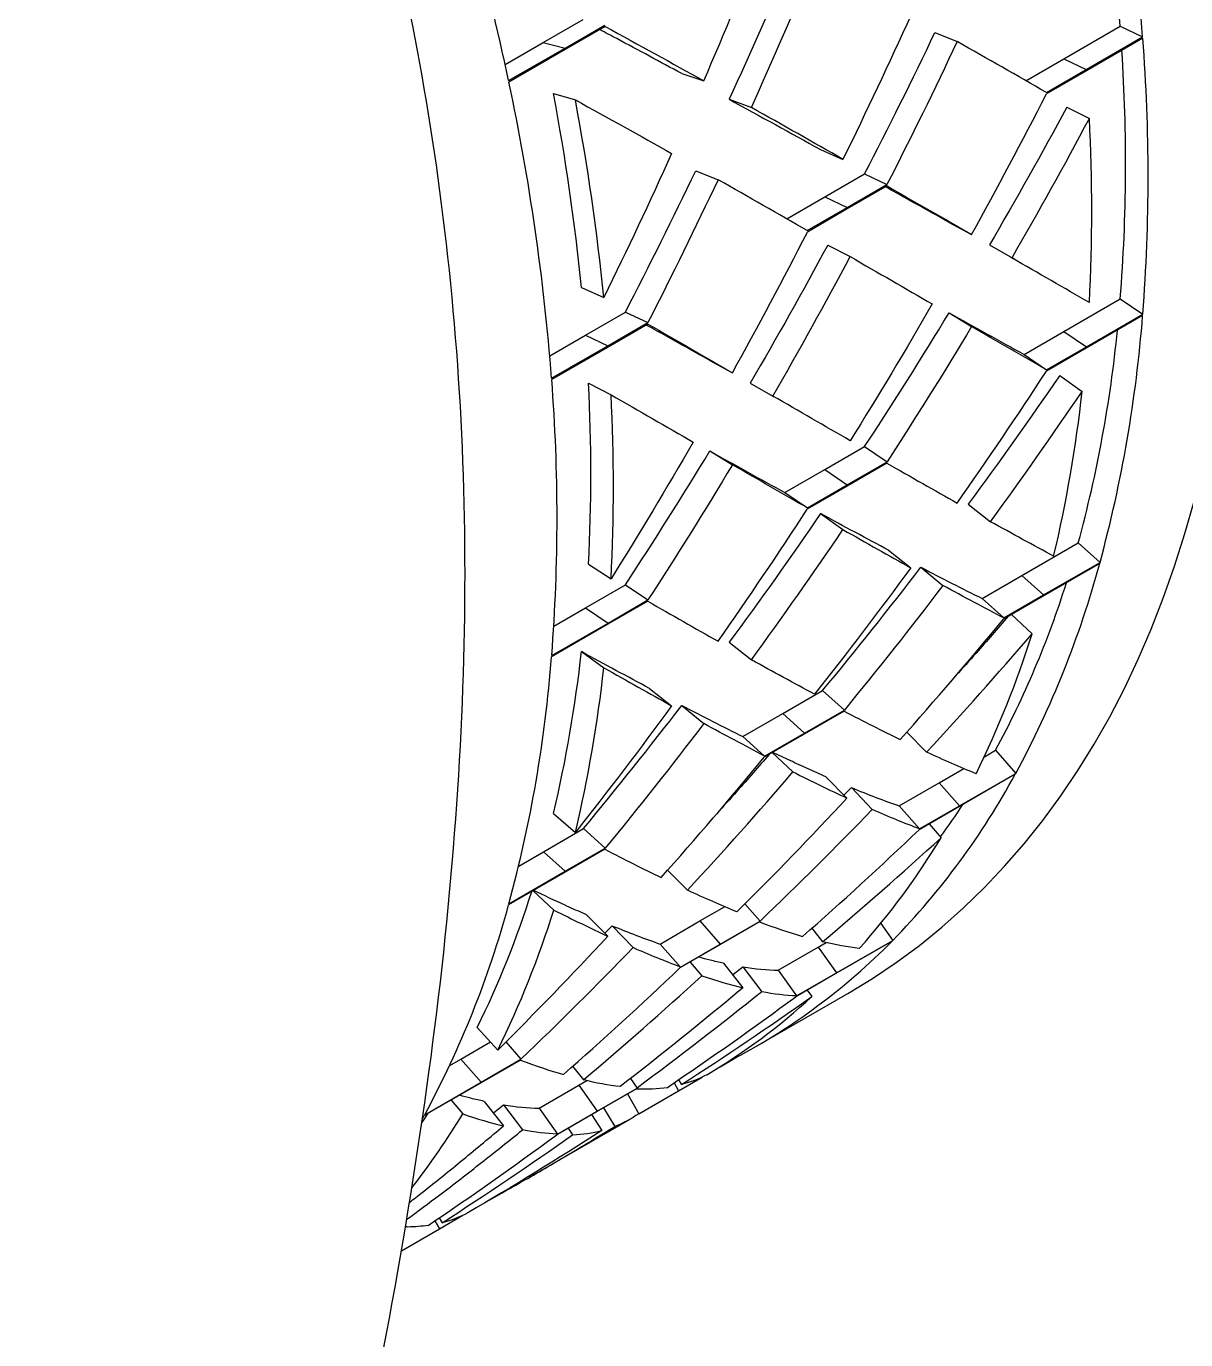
# Model space of a CAD drawing. Header units: inches. Extents: x 0.13 to 5.42, y 0.13 to 4.16.
# Drawn here: x 4.8189 to 5.0008, y 3.2078 to 3.4137 of the extents above; entities that cross this region are included whole.
import ezdxf

# ---------------------------------------------------------------- set-up
doc = ezdxf.new("R2010")
doc.units = ezdxf.units.IN
doc.header["$LTSCALE"] = 0.50402
doc.header["$MEASUREMENT"] = 0
doc.linetypes.add('SLD-Solid', pattern=[0])

msp = doc.modelspace()

# ---------------------------------------------------------------- linework, layer by layer
at = {"color": 7, "linetype": 'SLD-Solid', "lineweight": 25}
for p, q in [((4.900013364406066, 3.411182644647036), (4.906263426408189, 3.414790728640634)), ((4.903421106425008, 3.410303293190688), (4.90967116842713, 3.413911377184286)), ((4.909720430366056, 3.413676817555746), (4.903470368363932, 3.410068733562148)), ((4.981636967019105, 3.408618863970949), (4.990475889468179, 3.413721465288877)), ((4.990475889468179, 3.413721465288877), (4.993997085167423, 3.41205649004496)), ((4.961416104025028, 3.412731093511114), (4.964912106114204, 3.411321989470983)), ((4.985158162718347, 3.406953888727033), (4.993997085167423, 3.41205649004496)), ((4.994013683643288, 3.411833941722537), (4.985174761194212, 3.406731340404609)), ((4.894040540003847, 3.407734606513191), (4.900013364406066, 3.411182644647036)), ((4.894582183975933, 3.40520069187276), (4.903421106425008, 3.410303293190688)), ((4.903470368363932, 3.410068733562148), (4.894631445914857, 3.40496613224422)), ((4.900013364406066, 3.411182644647036), (4.903421106425008, 3.410303293190688)), ((4.975691213793045, 3.405186453694451), (4.981636967019105, 3.408618863970949)), ((4.981636967019105, 3.408618863970949), (4.985158162718347, 3.406953888727033)), ((4.921721664163837, 3.40631064211606), (4.925180080508285, 3.405162404072787)), ((4.978908100716224, 3.403345804733434), (4.985158162718347, 3.406953888727032)), ((4.985174761194212, 3.406731340404609), (4.97892469919209, 3.403123256411011)), ((4.901605503571339, 3.403192922519357), (4.905040519922877, 3.402176702161463)), ((4.92915875769035, 3.402271605089211), (4.932637508621939, 3.400992367114109)), ((4.982110218251546, 3.401060404918995), (4.985639521038282, 3.399265948577829)), ((4.94349206654456, 3.394398818901533), (4.94700222107101, 3.392861097771401)), ((4.923915732012292, 3.391082589549525), (4.927411734101466, 3.389673485509393)), ((4.944136595006366, 3.386970360009359), (4.950386657008489, 3.390578444002957)), ((4.94765779070561, 3.385305384765442), (4.953907852707733, 3.388913468759041)), ((4.953924451183598, 3.388690920436618), (4.947674389181475, 3.385082836443019)), ((4.950386657008489, 3.390578444002957), (4.953907852707733, 3.388913468759041)), ((4.938190841780306, 3.383537949732861), (4.944136595006366, 3.386970360009359)), ((4.944136595006366, 3.386970360009359), (4.94765779070561, 3.385305384765442)), ((4.941407728703487, 3.381697300771844), (4.94765779070561, 3.385305384765442)), ((4.947674389181475, 3.385082836443019), (4.941424327179352, 3.381474752449421)), ((4.963634353734481, 3.382989341584317), (4.967168355818678, 3.381070742864497)), ((4.944609846238808, 3.379411900957405), (4.948139149025545, 3.377617444616239)), ((4.969975883257455, 3.379449885073743), (4.973511452237085, 3.377408844546572)), ((4.973276667986013, 3.377544382609707), (4.973720513084283, 3.377288117075974)), ((4.905991694531822, 3.372750314939942), (4.909501849058272, 3.371212593809811)), ((4.981653285941693, 3.365881936108106), (4.990492208390767, 3.370984537426034)), ((4.990492208390767, 3.370984537426034), (4.994013683643288, 3.368587452068835)), ((4.906636222993629, 3.365321856047768), (4.912886284995752, 3.368929940041367)), ((4.912886284995752, 3.368929940041367), (4.916407480694994, 3.367264964797451)), ((4.963634353734481, 3.368799866727659), (4.967168355818678, 3.366638193492094)), ((4.993997085167423, 3.368384067938729), (4.985158162718347, 3.363281466620801)), ((4.985174761194212, 3.363484850750908), (4.994013683643288, 3.368587452068835)), ((4.910157418692872, 3.363656880803853), (4.916407480694994, 3.367264964797451)), ((4.91642407917086, 3.367042416475027), (4.910174017168737, 3.363434332481429)), ((4.901034044567519, 3.362087787281465), (4.906636222993629, 3.365321856047768)), ((4.906636222993629, 3.365321856047768), (4.910157418692872, 3.363656880803853)), ((4.975403223939569, 3.362273852114508), (4.981653285941693, 3.365881936108106)), ((4.981653285941693, 3.365881936108106), (4.985174761194212, 3.363484850750908)), ((4.901318496243797, 3.358554279485924), (4.910157418692872, 3.363656880803853)), ((4.910174017168737, 3.363434332481429), (4.901335094719662, 3.358331731163501)), ((4.975403223939569, 3.362273852114508), (4.97892469919209, 3.359876766757309)), ((4.985158162718347, 3.363281466620801), (4.978908100716225, 3.359673382627202)), ((4.97892469919209, 3.359876766757309), (4.985174761194212, 3.363484850750908)), ((4.926133981721742, 3.361340837622726), (4.929667983805941, 3.359422238902907)), ((4.980992438557298, 3.358997675224934), (4.984502593083747, 3.356482658203784)), ((4.90710947422607, 3.357763396995815), (4.910638777012807, 3.355968940654649)), ((4.932475511244718, 3.357801381112153), (4.936011080224349, 3.355760340584982)), ((4.935776295973278, 3.355895878648116), (4.936220141071543, 3.355639613114385)), ((4.944152913928955, 3.344233432146516), (4.950402975931078, 3.347841516140114)), ((4.950402975931078, 3.347841516140114), (4.953924451183599, 3.345444430782916)), ((4.926133981721742, 3.347151362766069), (4.929667983805941, 3.344989689530504)), ((4.937902851926832, 3.340625348152918), (4.944152913928955, 3.344233432146516)), ((4.944152913928955, 3.344233432146516), (4.947674389181475, 3.341836346789318)), ((4.953907852707733, 3.345241046652809), (4.94765779070561, 3.341632962659211)), ((4.947674389181475, 3.341836346789318), (4.953924451183599, 3.345444430782916)), ((4.94765779070561, 3.341632962659211), (4.941407728703487, 3.338024878665612)), ((4.941424327179352, 3.33822826279572), (4.947674389181475, 3.341836346789318)), ((4.937902851926832, 3.340625348152918), (4.941424327179352, 3.33822826279572)), ((4.943492066544561, 3.337349171263344), (4.94700222107101, 3.334834154242194)), ((4.966659129703088, 3.338809103238594), (4.970137880634677, 3.336071860881271)), ((4.954159005698842, 3.331592935251398), (4.957637756630431, 3.328855692894074)), ((4.975062540695706, 3.327642469007265), (4.983901463144782, 3.332745070325194)), ((4.983901463144782, 3.332745070325194), (4.987310034838484, 3.329692919150422)), ((4.90710947422607, 3.329397024281262), (4.910638777012807, 3.327116634360403)), ((4.987260772899559, 3.329515236145911), (4.978421850450484, 3.324412634827983)), ((4.978471112389409, 3.324590317832494), (4.987310034838484, 3.329692919150422)), ((4.959222036176575, 3.328924415650324), (4.962680452521024, 3.326079651175747)), ((4.968812478693583, 3.324034385013667), (4.975062540695706, 3.327642469007265)), ((4.975062540695706, 3.327642469007265), (4.978471112389409, 3.324590317832494)), ((4.906652541916217, 3.322584928184926), (4.912902603918339, 3.326193012178524)), ((4.912902603918339, 3.326193012178524), (4.91642407917086, 3.323795926821326)), ((4.916407480694994, 3.323592542691219), (4.910157418692872, 3.319984458697621)), ((4.910174017168737, 3.320187842827727), (4.91642407917086, 3.323795926821326)), ((4.968812478693583, 3.324034385013667), (4.972221050387286, 3.320982233838895)), ((4.978421850450484, 3.324412634827983), (4.97217178844836, 3.320804550834384)), ((4.972221050387286, 3.320982233838895), (4.978471112389409, 3.324590317832494)), ((4.901666539612931, 3.319706570322809), (4.906652541916217, 3.322584928184926)), ((4.906652541916217, 3.322584928184926), (4.910174017168737, 3.320187842827727)), ((4.97342400665075, 3.321527441015474), (4.976667021884674, 3.31849892911733)), ((4.910157418692872, 3.319984458697621), (4.901318496243797, 3.314881857379693)), ((4.901335094719662, 3.3150852415098), (4.910174017168737, 3.320187842827727)), ((4.92915875769035, 3.317160599277004), (4.93263750862194, 3.314423356919681)), ((4.905991694531822, 3.315700667301754), (4.909501849058272, 3.313185650280604)), ((4.916658633686104, 3.309944431289808), (4.920137384617694, 3.307207188932484)), ((4.937562168682968, 3.305993965045675), (4.943812230685091, 3.309602049039273)), ((4.943812230685091, 3.309602049039273), (4.947220802378794, 3.306549897864502)), ((4.921721664163837, 3.307275911688734), (4.925180080508285, 3.304431147214157)), ((4.947171540439869, 3.306372214859991), (4.940921478437746, 3.302764130866393)), ((4.940970740376671, 3.302941813870904), (4.947220802378794, 3.306549897864502)), ((4.931312106680846, 3.302385881052077), (4.937562168682968, 3.305993965045675)), ((4.937562168682968, 3.305993965045675), (4.940970740376671, 3.302941813870904)), ((4.931312106680846, 3.302385881052077), (4.934720678374548, 3.299333729877306)), ((4.940921478437746, 3.302764130866393), (4.934671416435624, 3.299156046872794)), ((4.934720678374548, 3.299333729877306), (4.940970740376671, 3.302941813870904)), ((4.957017114011786, 3.303100196889353), (4.960125595194535, 3.299958524746975)), ((4.969177793386789, 3.299228963499641), (4.970915485705309, 3.300232111922507)), ((4.970915485705309, 3.300232111922507), (4.974101599541377, 3.296622993580237)), ((4.935923634638012, 3.299878937053883), (4.939166649871938, 3.29685042515574)), ((4.944315348224007, 3.29608782372568), (4.947625471190289, 3.292742356759778)), ((4.962076563256233, 3.295129510604579), (4.965952390874365, 3.297366978262688)), ((4.974021257458642, 3.29647672257929), (4.965182335009567, 3.291374121261362)), ((4.965262677092301, 3.29152039226231), (4.974101599541377, 3.296622993580237)), ((4.947162677052352, 3.293210092404723), (4.94832096686809, 3.29438637008636)), ((4.94832096686809, 3.29438637008636), (4.951592641125884, 3.290949947443663)), ((4.95582650125411, 3.291521426610981), (4.962076563256233, 3.295129510604579)), ((4.962076563256233, 3.295129510604579), (4.965262677092301, 3.29152039226231)), ((4.90160550357134, 3.290322248011035), (4.905040519922878, 3.287372482907817)), ((4.95582650125411, 3.291521426610981), (4.959012615090177, 3.287912308268711)), ((4.965182335009567, 3.291374121261362), (4.958932273007443, 3.287766037267764)), ((4.959012615090177, 3.287912308268711), (4.965262677092301, 3.29152039226231)), ((4.90006179667023, 3.284345461084086), (4.906311858672353, 3.287953545077683)), ((4.906311858672353, 3.287953545077683), (4.909720430366056, 3.284901393902912)), ((4.960547195796521, 3.288698312349865), (4.962384649146532, 3.286535589624426)), ((4.896158832300611, 3.282092327712796), (4.90006179667023, 3.284345461084086)), ((4.90006179667023, 3.284345461084086), (4.903470368363934, 3.281293309909314)), ((4.909671168427131, 3.284723710898401), (4.903421106425008, 3.281115626904803)), ((4.903470368363934, 3.281293309909314), (4.909720430366056, 3.284901393902912)), ((4.903421106425008, 3.281115626904803), (4.894582183975933, 3.276013025586875)), ((4.894631445914858, 3.276190708591386), (4.903470368363934, 3.281293309909314)), ((4.919516741999049, 3.281451692927762), (4.922625223181798, 3.278310020785385)), ((4.898423262625275, 3.278230433092293), (4.901666277859199, 3.275201921194149)), ((4.924576191243496, 3.273481006642989), (4.928452018861628, 3.275718474301098)), ((4.931639775583619, 3.276167560979145), (4.934012367081686, 3.273479972294318)), ((4.90681497621127, 3.27443931976409), (4.910125099177551, 3.271093852798188)), ((4.918326129241373, 3.269872922649391), (4.924576191243496, 3.273481006642989)), ((4.924576191243496, 3.273481006642989), (4.927762305079563, 3.269871888300719)), ((4.927762305079563, 3.269871888300719), (4.934012367081686, 3.273479972294318)), ((4.909662305039615, 3.271561588443133), (4.910820594855353, 3.27273786612477)), ((4.910820594855353, 3.27273786612477), (4.914092269113145, 3.269301443482073)), ((4.933932024998952, 3.27333370129337), (4.927681962996829, 3.269725617299772)), ((4.942119255183139, 3.272354869648836), (4.943796399008842, 3.270229548481198)), ((4.952931347344452, 3.273103908019313), (4.954812907730351, 3.270440569976139)), ((4.918326129241373, 3.269872922649391), (4.92151224307744, 3.266263804307121)), ((4.927681962996829, 3.269725617299772), (4.921431900994706, 3.266117533306174)), ((4.92151224307744, 3.266263804307121), (4.927762305079563, 3.269871888300719)), ((4.936862671620955, 3.265779970141266), (4.943112733623078, 3.269388054134865)), ((4.943112733623078, 3.269388054134865), (4.94435421079116, 3.270104743648834)), ((4.943112733623078, 3.269388054134865), (4.945973985281276, 3.265337968658211)), ((4.954704067764451, 3.270330412249077), (4.945865145315376, 3.265227810931148)), ((4.945973985281276, 3.265337968658211), (4.954812907730351, 3.270440569976139)), ((4.923046823783783, 3.267049808388275), (4.924884277133794, 3.264887085662836)), ((4.928261170079336, 3.266859546007537), (4.931296275004597, 3.263013380494001)), ((4.929696695319686, 3.26504041032386), (4.931281515146031, 3.266295811238194)), ((4.931281515146031, 3.266295811238194), (4.934261293014581, 3.262378179878613)), ((4.936862671620955, 3.265779970141266), (4.939723923279153, 3.261729884664612)), ((4.945865145315376, 3.265227810931148), (4.939615083313253, 3.26161972693755)), ((4.939723923279153, 3.261729884664612), (4.945973985281276, 3.265337968658211)), ((4.93335299983129, 3.25380358853199), (4.947781297206868, 3.262132867313228)), ((4.941410128622289, 3.262655984537093), (4.942114522080697, 3.261619967755898)), ((4.889656684713156, 3.256781881589413), (4.892887010377615, 3.253257549181328)), ((4.887075819230758, 3.251832502681399), (4.891730335866466, 3.254519497940891)), ((4.894139403570882, 3.254519057017555), (4.896511995068948, 3.251831468332728)), ((4.885338126912239, 3.250829354258533), (4.887075819230758, 3.251832502681399)), ((4.887075819230758, 3.251832502681399), (4.890261933066825, 3.248223384339129)), ((4.896431652986213, 3.25168519733178), (4.890181590984091, 3.248077113338182)), ((4.890261933066825, 3.248223384339129), (4.896511995068948, 3.251831468332728)), ((4.927731864450892, 3.250640909524615), (4.930063913831003, 3.251987172975729)), ((4.929995932423809, 3.252108452436335), (4.930063913831003, 3.251987172975729)), ((4.904618883170401, 3.250706365687247), (4.906296026996104, 3.248581044519608)), ((4.913678443134152, 3.248777068844861), (4.91472367527066, 3.247297548690219)), ((4.921224991381927, 3.246884571657801), (4.924920421979881, 3.249017898332866)), ((4.890181590984091, 3.248077113338182), (4.881342668535016, 3.242974512020254)), ((4.88142301061775, 3.243120783021201), (4.890261933066825, 3.248223384339129)), ((4.899362299608217, 3.244131466179677), (4.90561236161034, 3.247739550173275)), ((4.90561236161034, 3.247739550173275), (4.906853838778423, 3.248456239687244)), ((4.90561236161034, 3.247739550173275), (4.908473613268538, 3.243689464696621)), ((4.914614835304762, 3.247187390963156), (4.908364773302639, 3.243579306969558)), ((4.908473613268538, 3.243689464696621), (4.91472367527066, 3.247297548690219)), ((4.914974929379804, 3.243276487664204), (4.921224991381927, 3.246884571657801)), ((4.921201389955635, 3.248591873371139), (4.921675125878714, 3.247840445842204)), ((4.885546451771045, 3.245401304426685), (4.887383905121056, 3.243238581701246)), ((4.890760798066599, 3.245211042045947), (4.893795902991858, 3.241364876532411)), ((4.892196323306949, 3.24339190636227), (4.893781143133293, 3.244647307276605)), ((4.893781143133293, 3.244647307276605), (4.896760921001843, 3.240729675917023)), ((4.913230641721256, 3.246388313016251), (4.914974929379804, 3.243276487664204)), ((4.881062547624184, 3.242467898637307), (4.881342668535016, 3.242974512020254)), ((4.899362299608217, 3.244131466179677), (4.902223551266415, 3.240081380703022)), ((4.908364773302639, 3.243579306969558), (4.902114711300515, 3.23997122297596)), ((4.902223551266415, 3.240081380703022), (4.908473613268538, 3.243689464696621)), ((4.907592924251004, 3.243133727996464), (4.909175001874467, 3.240624277855007)), ((4.909464944948328, 3.244214422541799), (4.911243451975693, 3.241282668599065)), ((4.897864805846733, 3.233316690220597), (4.913662976904961, 3.242436780245938)), ((4.903909756609552, 3.241007480575503), (4.904614150067959, 3.239971463794308)), ((4.883701017942897, 3.226943369409549), (4.884174753865976, 3.226191941880614)), ((4.88372461936919, 3.225236067696211), (4.887420049967145, 3.227369394371276)), ((4.877758897225996, 3.22179212960923), (4.88372461936919, 3.225236067696211))]:
    msp.add_line(p, q, dxfattribs=at)
at = {"color": 8, "linetype": 'SLD-Solid', "lineweight": 25}
for p, q in [((4.92052682402633, 3.24813010869206), (4.921224991381927, 3.246884571657801)), ((4.883026452013592, 3.226481604730469), (4.88372461936919, 3.225236067696211))]:
    msp.add_line(p, q, dxfattribs=at)
at = {"color": 7, "linetype": 'SLD-Solid', "lineweight": 25, "flags": 128}
for points in [[(4.947781297206868, 3.262132867313228), (4.947793360450874, 3.262139832407646), (4.951628173433653, 3.264471819603142), (4.955358625570073, 3.266978414701458), (4.958982160194579, 3.269657899807521), (4.962496293917541, 3.272508438536082), (4.965898618327239, 3.275528077270285), (4.969186801640472, 3.278714746500575), (4.972358590300646, 3.282066262243041), (4.975411810522248, 3.285580327536202), (4.978344369780649, 3.28925453401524), (4.981154258246217, 3.293086363562564), (4.983839550161759, 3.297073190033608), (4.986398405162324, 3.301212281056653), (4.988829069536516, 3.305500799905464), (4.991129877428386, 3.30993580744344), (4.993299251979134, 3.314514264137947), (4.995335706407803, 3.319233032143466), (4.997237845030253, 3.324088877452114), (4.999004364215686, 3.32907847211007), (5.00063405328009, 3.334198396498393), (5.002125795315989, 3.339445141676652), (5.003478567957901, 3.344815111787782), (5.004691444083032, 3.350304626522507), (5.00576359244667, 3.355909923641633), (5.006694278251884, 3.361627161554507), (5.007482863653109, 3.367452421951845), (5.008128808193302, 3.373381712491149), (5.00863166917434, 3.379410969532858), (5.008991101960428, 3.385536060925365), (5.009206860214286, 3.391752788836983), (5.009278796065986, 3.398056892632935), (5.009206860214286, 3.404444051795374), (5.008991101960428, 3.41090988888446), (5.00863166917434, 3.417449972538424), (5.008128808193302, 3.424059820510616), (5.007482863653109, 3.430734902741404), (5.006694278251883, 3.437470644462855), (5.00576359244667, 3.444262429334052), (5.004691444083032, 3.451105602604902), (5.0034785679579, 3.457995474306267), (5.002125795315988, 3.464927322464241), (5.00063405328009, 3.47189639633635), (4.999004364215685, 3.478897919667475), (4.997237845030253, 3.485927093963259), (4.995335706407803, 3.492979101778753), (4.993299251979132, 3.500049110020059), (4.991129877428386, 3.507132273256681), (4.988829069536516, 3.514223737042349), (4.986398405162324, 3.521318641242011), (4.983839550161758, 3.528412123362727), (4.981154258246216, 3.535499321886178), (4.978344369780647, 3.542575379600511), (4.975411810522246, 3.549635446929224), (4.972358590300645, 3.556674685254829), (4.969186801640471, 3.563688270234995), (4.965898618327238, 3.570671395108914), (4.962496293917541, 3.577619273991611), (4.958982160194579, 3.584527145153955), (4.955358625570072, 3.591390274286106), (4.951628173433652, 3.598203957742179), (4.947793360450873, 3.604963525763884), (4.943856814810999, 3.611664345680947), (4.939821234425779, 3.618301825086109), (4.935689385080426, 3.624871414982537), (4.931464098538091, 3.631368612901474), (4.927148270599112, 3.637788965988007), (4.922744859116378, 3.644128074052837), (4.918256881968164, 3.650381592587939), (4.913687414989829, 3.656545235744081), (4.909039589865788, 3.662614779268124), (4.904316591983219, 3.668586063398118), (4.89952165824895, 3.674454995714191), (4.89465807487105, 3.680217553943295), (4.889729175106628, 3.685869788715865), (4.884738336977375, 3.691407826272523), (4.879688980954448, 3.696827871118959), (4.874584567614245, 3.702126208627174), (4.869428595266696, 3.707299207581296), (4.864224597557705, 3.712343322666239), (4.858976141047353, 3.717255096897484), (4.853686822765567, 3.72203116399032), (4.848360267746891, 3.726668250666934), (4.843000126546065, 3.731163178899743), (4.837610072736126, 3.735512868089463), (4.832193800390715, 3.739714337176397), (4.826755021552347, 3.743764706683499), (4.821297463688367, 3.747661200689831), (4.815824867136323, 3.751401148733034), (4.810340982540529, 3.754981987639534), (4.804849568281562, 3.758401263281212), (4.799354387900452, 3.761656632257339), (4.793859207519342, 3.764745863500629), (4.788367793260376, 3.767666839806297), (4.782883908664582, 3.77041755928309), (4.777411312112537, 3.77299613672528), (4.771953754248558, 3.775400804904692), (4.76651497541019, 3.77762991578187), (4.761098703064778, 3.779681941635566), (4.755708649254839, 3.781555476109761), (4.750348508054015, 3.783249235177511), (4.745021953035337, 3.784762058020958), (4.739732634753552, 3.786092907826889), (4.7344841782432, 3.787240872497328), (4.729280180534208, 3.788205165274629), (4.72412420818666, 3.788985125280691), (4.719019794846457, 3.789580217969887), (4.71397043882353, 3.789990035495412), (4.708979600694278, 3.790214296988805), (4.704050700929854, 3.79025284875244), (4.699187117551956, 3.790105664364865), (4.694392183817687, 3.789772844698908), (4.689669185935117, 3.789254617852541), (4.685021360811077, 3.78855133899256), (4.680451893832741, 3.787663490111166), (4.675963916684528, 3.786591679695632), (4.671560505201794, 3.78533664231128), (4.667244677262815, 3.783899238098043), (4.663019390720479, 3.782280452180967), (4.658887541375126, 3.780481393995061), (4.654851960989906, 3.778503296524941), (4.650927478594039, 3.776354480554223)], [(4.880971695825291, 3.241828875463752), (4.881333350631923, 3.242365698541188), (4.881981074595642, 3.243343055994374)]]:
    msp.add_lwpolyline(points, dxfattribs=at)
at = {"color": 7, "linetype": 'SLD-Solid', "lineweight": 25}
for centre, radius, start, end in [((4.642158033606909, 3.386780774668584), 0.3493581679636118, 4.422744318656076, 11.56231346963471), ((4.638381929240382, 3.384506887731153), 0.3566806971405408, 4.429871505931144, 11.96771013024475), ((4.47543329513148, 3.31633890994862), 0.4284649429139719, 11.96977645610105, 18.64013160592305), ((4.714879451955948, 3.390210696895686), 0.2799705056189371, 355.5704059041249, 4.429594095876011), ((4.719248550891719, 3.392161177108233), 0.2720690570456152, 355.5358371908904, 3.747133431487725), ((4.545703340316575, 3.331004677172089), 0.3566806971407236, 4.429871505933376, 11.96771013024297), ((4.557097604372644, 3.338018710954443), 0.3506185540775138, 5.684933654076834, 10.71264798210041), ((4.554630986476293, 3.335886015880176), 0.3566248676381059, 5.684933654080233, 10.71264798209841), ((4.706206077892843, 3.384839795430706), 0.2798055807926985, 357.0446467882854, 2.955353211715622), ((4.784899647565468, 3.384599256430513), 0.2097252267838264, 344.8230281285386, 355.5656741692158), ((4.788296166977171, 3.386013972591568), 0.2027289023239739, 344.7661481948572, 354.3634813727033), ((4.622200863032432, 3.33670848633665), 0.2799705056188281, 355.5704059041232, 4.429594095877647), ((4.632382278543854, 3.343580210638538), 0.2750930657480477, 357.0446467882883, 2.955353211712492), ((4.631205333867133, 3.341542787507526), 0.2798055807929336, 357.0446467882878, 2.955353211713138), ((4.776253316634797, 3.379182585812403), 0.2094828104044527, 346.6095895492938, 353.7791127484632), ((4.838417009471655, 3.369984631059905), 0.1542473268361125, 331.6008974783649, 344.7894471660667), ((4.840621259177922, 3.370936699440609), 0.1482421133230189, 331.5133845982026, 342.5594850441169), ((4.829759319582318, 3.364543833603621), 0.1539545589611084, 333.7927670726722, 342.5975775717596), ((4.692221058641919, 3.331097045871463), 0.209725226783749, 344.8230281285369, 355.5656741692182), ((4.701249774317811, 3.338018280340125), 0.2059546788607895, 346.6095895492924, 353.7791127484621), ((4.70125257260939, 3.335885577889218), 0.2094828104043842, 346.6095895492908, 353.7791127484625), ((4.870608678378955, 3.352666438346308), 0.1176921648619438, 315.6810450612705, 331.4823448397268), ((4.866930310838, 3.356564761407672), 0.1182422147275023, 323.7510763055816, 326.7553940266067), ((4.861922960470912, 3.347239565466366), 0.1173776962398561, 318.3058602673643, 328.8575296336342), ((4.753956167908347, 3.323580793261008), 0.1512505367316151, 333.7911697814241, 342.5030800279657), ((4.745738420548105, 3.316482420500842), 0.1542473268360326, 331.6008974783601, 344.7894471660688), ((4.754758575556672, 3.321246825680516), 0.1539545589612938, 333.792767072675, 342.5975775717517), ((4.882887853854125, 3.341078917454583), 0.1008113067529001, 297.902214804371, 315.429096758242), ((4.874182777646733, 3.335711511509229), 0.1005200415717839, 300.814773657589, 312.5165379050219), ((4.784533407765039, 3.305553710892518), 0.1202555617528979, 322.0966650506966, 328.7891374990815)]:
    msp.add_arc(centre, radius, start, end, dxfattribs=at)
for points, knots in [([(4.887743612391203, 3.327896124511423), (4.887743612391203, 3.33973317827508), (4.887307812181236, 3.351358694765414), (4.885574966313749, 3.374191679499494), (4.884290112311644, 3.385251405356025), (4.879362279457775, 3.417457246994257), (4.87465164293548, 3.437663362511952), (4.868993920511358, 3.45702934452699)], [0, 0, 0, 0, 0.2500000000000001, 0.2500000000000001, 0.5000000000000001, 0.5000000000000001, 1, 1, 1, 1]), ([(4.921721664163837, 3.40631064211606), (4.920040634937651, 3.407217806296657), (4.91667857648528, 3.409032134657851), (4.912391637184094, 3.411329643343332), (4.909766161851363, 3.41272409461386), (4.908882804409019, 3.413193266383425)], [0, 0, 0, 0, 0.3988736591048609, 0.7977473182097192, 1, 1, 1, 1]), ([(4.963634353734481, 3.382989341584317), (4.962195819162203, 3.383791963925445), (4.959318750017651, 3.385397208607702), (4.955986978987433, 3.387254711950458), (4.954078186612149, 3.388315957975305), (4.95366900441732, 3.388543454157353)], [0, 0, 0, 0, 0.4399744912555127, 0.8799489825110243, 1, 1, 1, 1]), ([(4.926133981721742, 3.361340837622726), (4.924695447149467, 3.362143459963855), (4.921818378004913, 3.363748704646112), (4.918486606974695, 3.365606207988868), (4.916577814599411, 3.366667454013715), (4.916168632404583, 3.366894950195763)], [0, 0, 0, 0, 0.4399744912555127, 0.879948982511023, 0.9999999999999999, 0.9999999999999999, 0.9999999999999999, 0.9999999999999999]), ([(4.868993920511358, 3.177114971040607), (4.87468650015156, 3.203172779383246), (4.879457915392358, 3.22923850845834), (4.88598205256137, 3.279723193193159), (4.887743612391203, 3.304237189122675), (4.887743612391203, 3.327896124511423)], [0, 0, 0, 0, 0.5, 0.5, 1, 1, 1, 1]), ([(4.972928087564696, 3.321241153020906), (4.97125106747626, 3.319307836771988), (4.968540573038242, 3.31618310202626), (4.965771850270642, 3.313114215282077), (4.964716174257704, 3.311944090862193)], [0, 0, 0, 0, 0.6187137169197784, 1, 1, 1, 1]), ([(4.935427715551958, 3.299592649059316), (4.933750695463522, 3.297659332810398), (4.931040201025505, 3.294534598064671), (4.928271478257906, 3.291465711320488), (4.927215802244969, 3.290295586900605)], [0, 0, 0, 0, 0.618713716919876, 1, 1, 1, 1]), ([(4.944315348224007, 3.29608782372568), (4.943398585480351, 3.296493057950231), (4.941565059993037, 3.297303526399333), (4.938786930322848, 3.298580596656586), (4.936895906365235, 3.299479321050355), (4.935982980255894, 3.299913196549853)], [0, 0, 0, 0, 0.3409049578396571, 0.6818099156793133, 1, 1, 1, 1]), ([(4.90681497621127, 3.27443931976409), (4.905898213467613, 3.274844553988641), (4.904064687980298, 3.275655022437742), (4.901286558310111, 3.276932092694996), (4.899395534352498, 3.277830817088764), (4.898482608243157, 3.278264692588263)], [0, 0, 0, 0, 0.340904957839657, 0.6818099156793126, 0.9999999999999999, 0.9999999999999999, 0.9999999999999999, 0.9999999999999999]), ([(4.928261170079336, 3.266859546007537), (4.927567418819353, 3.267013762803828), (4.926303761857568, 3.267294666262316), (4.924975795100529, 3.267655087795292), (4.924376885863666, 3.267817636883302)], [0, 0, 0, 0, 0.5490028393487598, 1, 1, 1, 1]), ([(4.890760798066599, 3.245211042045947), (4.890067046806616, 3.245365258842239), (4.88880338984483, 3.245646162300726), (4.887475423087792, 3.246006583833702), (4.886876513850928, 3.246169132921712)], [0, 0, 0, 0, 0.5490028393487607, 0.9999999999999999, 0.9999999999999999, 0.9999999999999999, 0.9999999999999999]), ([(4.878585058366871, 3.226669934175583), (4.880327900089751, 3.227969697159699), (4.884268332883933, 3.230908362570351), (4.89033027970227, 3.235591858719833), (4.894617373901985, 3.239017070184626), (4.896760921001843, 3.240729675917023)], [0, 0, 0, 0, 0.2839418290113935, 0.641970914505696, 1, 1, 1, 1]), ([(4.879023228586337, 3.229356759687974), (4.879698671694713, 3.229884229284085), (4.882535902856613, 3.232099890612897), (4.887468826766543, 3.236092438120619), (4.89168687758342, 3.239607397061814), (4.893795902991858, 3.241364876532411)], [0, 0, 0, 0, 0.1351151254414621, 0.5675575627207285, 1, 1, 1, 1]), ([(4.891408320625538, 3.229655408723304), (4.8933159820508, 3.230728489986713), (4.897609878485059, 3.233143855601177), (4.904224612249047, 3.237016113337564), (4.908903838733478, 3.239860483511898), (4.911243451975693, 3.241282668599065)], [0, 0, 0, 0, 0.2855724384268747, 0.6427862192134352, 1, 1, 1, 1]), ([(4.88196618063623, 3.225755810777596), (4.881452394181967, 3.225694217893738), (4.880424821273442, 3.225571032126025), (4.879227611203431, 3.225505363950876), (4.878531280711059, 3.225518305258313), (4.87839765456177, 3.225520788701303)], [0, 0, 0, 0, 0.4469331008455073, 0.8938662016910164, 0.9999999999999999, 0.9999999999999999, 0.9999999999999999, 0.9999999999999999])]:
    msp.add_open_spline(points, degree=3, knots=knots, dxfattribs=at)
for points in [[(4.925180080508285, 3.405162404072787), (4.928481081023116, 3.412774121011898), (4.93166069607402, 3.420426133403232), (4.934720678374547, 3.428109153530139)], [(4.939105875584077, 3.424841426480947), (4.935909204111309, 3.41728005890122), (4.932594002332578, 3.409753763354039), (4.92915875769035, 3.402271605089211)], [(4.932637508621939, 3.400992367114109), (4.936060222181089, 3.408561492142602), (4.939360838406527, 3.416175514890163), (4.942540891935614, 3.423825206123053)], [(4.909720430366056, 3.413676817555746), (4.914993865673242, 3.410804577013449), (4.920147663415401, 3.407963341427287), (4.925180080508285, 3.405162404072787)], [(4.95763775663043, 3.415424703088503), (4.954215043071281, 3.40785557806001), (4.950670231866688, 3.400331352914176), (4.94700222107101, 3.392861097771401)], [(4.950386657008489, 3.390578444002957), (4.954184355304134, 3.397908150724303), (4.957860547926483, 3.405295309644114), (4.961416104025028, 3.412731093511115)], [(4.964912106114204, 3.411321989470983), (4.961367018744544, 3.403800030373139), (4.957699230368126, 3.396327533523075), (4.953907852707733, 3.388913468759041)], [(4.978908100716224, 3.403345804733434), (4.974366060768904, 3.405949089912856), (4.969700436352257, 3.408610809957749), (4.964912106114204, 3.411321989470983)], [(4.967168355818678, 3.381070742864497), (4.971211027873535, 3.388357166692462), (4.975129660967276, 3.395710924401328), (4.97892469919209, 3.403123256411011)], [(4.905040519922877, 3.402176702161463), (4.91019388239662, 3.399337789586704), (4.915226682174012, 3.396534545497274), (4.920137384617693, 3.393776199126913)], [(4.92915875769035, 3.402271605089211), (4.93405693062865, 3.3996002263933), (4.938835059566568, 3.396972992870346), (4.94349206654456, 3.394398818901533)], [(4.982110218251546, 3.401060404918995), (4.978187296788814, 3.393792139060191), (4.974142592047721, 3.386585799552053), (4.969975883257455, 3.379449885073743)], [(4.94700222107101, 3.392861097771401), (4.942336815863857, 3.395520574256045), (4.93754821106562, 3.398234020743748), (4.932637508621939, 3.400992367114109)], [(4.973511452237085, 3.377408844546572), (4.977678160238502, 3.384625794484146), (4.981720776545763, 3.391914380023912), (4.985639521038282, 3.399265948577829)], [(4.920137384617693, 3.393776199126913), (4.916714671058544, 3.38620707409842), (4.913169859853951, 3.378682848952586), (4.909501849058271, 3.371212593809811)], [(4.912886284995752, 3.368929940041367), (4.916683983291397, 3.376259646762712), (4.920360175913745, 3.383646805682524), (4.923915732012292, 3.391082589549525)], [(4.927411734101466, 3.389673485509394), (4.923866646731805, 3.382151526411549), (4.920198858355389, 3.374679029561485), (4.916407480694994, 3.367264964797451)], [(4.941407728703487, 3.381697300771844), (4.936865688756166, 3.384300585951267), (4.932200064339519, 3.386962305996159), (4.927411734101466, 3.389673485509393)], [(4.953924451183598, 3.388690920436618), (4.9584628305665, 3.386089368011546), (4.962877610265821, 3.383546387107851), (4.967168355818678, 3.381070742864497)], [(4.929667983805941, 3.359422238902907), (4.933710655860797, 3.366708662730872), (4.93762928895454, 3.374062420439738), (4.941424327179352, 3.381474752449421)], [(4.944609846238808, 3.379411900957405), (4.940686924776076, 3.372143635098602), (4.936642220034982, 3.364937295590463), (4.932475511244718, 3.357801381112153)], [(4.936011080224349, 3.355760340584982), (4.940177788225764, 3.362977290522555), (4.944220404533025, 3.370265876062322), (4.948139149025545, 3.377617444616239)], [(4.948139149025545, 3.377617444616239), (4.952553820535856, 3.375076654720453), (4.956844620231425, 3.372598847838818), (4.96101132823284, 3.370192676559375)], [(4.985639521038282, 3.370413642283583), (4.981720776545763, 3.372668139605907), (4.977678160238502, 3.375002673267129), (4.973511452237085, 3.377408844546572)], [(4.96101132823284, 3.370192676559375), (4.956844620231425, 3.362975726621801), (4.952553820535856, 3.355830414302448), (4.948139149025545, 3.348765138321993)], [(4.950402975931078, 3.347841516140114), (4.954935094726149, 3.354747624968585), (4.959345698047533, 3.361736448976883), (4.963634353734481, 3.368799866727659)], [(4.963634353734481, 3.368799866727659), (4.967679114050364, 3.366547227635015), (4.971601926731811, 3.364369182284848), (4.975403223939569, 3.362273852114508)], [(4.91642407917086, 3.367042416475027), (4.920962458553761, 3.364440864049956), (4.925377238253083, 3.361897883146261), (4.929667983805941, 3.359422238902907)], [(4.967168355818678, 3.366638193492094), (4.962877610265821, 3.359494979446219), (4.9584628305665, 3.352427641076146), (4.953924451183599, 3.345444430782916)], [(4.97892469919209, 3.35987676675731), (4.975129660967276, 3.362049197465929), (4.971211027873535, 3.36430575903083), (4.967168355818678, 3.366638193492094)], [(4.964912106114205, 3.33899195734519), (4.969700436352257, 3.345796207611974), (4.974366060768904, 3.352692665977338), (4.978908100716225, 3.359673382627202)], [(4.980992438557298, 3.358997675224934), (4.976335431579306, 3.35217880792527), (4.971557302641388, 3.345446730974438), (4.966659129703088, 3.338809103238594)], [(4.910638777012807, 3.355968940654649), (4.915053448523118, 3.353428150758863), (4.919344248218687, 3.350950343877228), (4.923510956220102, 3.348544172597785)], [(4.948139149025545, 3.348765138321993), (4.944220404533025, 3.351019635644317), (4.940177788225764, 3.353354169305538), (4.936011080224349, 3.355760340584982)], [(4.970137880634677, 3.336071860881271), (4.975048583078357, 3.342781988211004), (4.979837187876595, 3.349588186598856), (4.984502593083747, 3.356482658203784)], [(4.923510956220102, 3.348544172597785), (4.919344248218687, 3.34132722266021), (4.915053448523118, 3.334181910340858), (4.910638777012807, 3.327116634360403)], [(4.912902603918339, 3.326193012178524), (4.917434722713411, 3.333099121006995), (4.921845326034796, 3.340087945015293), (4.926133981721742, 3.347151362766069)], [(4.926133981721742, 3.347151362766069), (4.930178742037626, 3.344898723673424), (4.934101554719073, 3.342720678323257), (4.937902851926832, 3.340625348152918)], [(4.929667983805941, 3.344989689530504), (4.925377238253083, 3.337846475484629), (4.920962458553761, 3.330779137114557), (4.91642407917086, 3.323795926821326)], [(4.941424327179352, 3.33822826279572), (4.93762928895454, 3.340400693504339), (4.933710655860797, 3.34265725506924), (4.929667983805941, 3.344989689530504)], [(4.953907852707733, 3.345241046652809), (4.957699230368127, 3.343071109587555), (4.961367018744544, 3.340985428027363), (4.964912106114205, 3.33899195734519)], [(4.927411734101467, 3.3173434533836), (4.93220006433952, 3.324147703650384), (4.936865688756167, 3.331044162015747), (4.941407728703487, 3.338024878665612)], [(4.943492066544561, 3.337349171263344), (4.938835059566569, 3.33053030396368), (4.93405693062865, 3.323798227012848), (4.92915875769035, 3.317160599277004)], [(4.954159005698842, 3.331592935251398), (4.950723761056613, 3.333419783418324), (4.947168477147097, 3.335341083532597), (4.943492066544561, 3.337349171263344)], [(4.980041263948354, 3.330669490830997), (4.976861210419266, 3.332369236399858), (4.973560594193827, 3.334172512209669), (4.970137880634677, 3.336071860881271)], [(4.93263750862194, 3.314423356919681), (4.937548211065621, 3.321133484249414), (4.942336815863858, 3.327939682637266), (4.94700222107101, 3.334834154242194)], [(4.94700222107101, 3.334834154242194), (4.950670231866688, 3.332750461295397), (4.954215043071281, 3.330755041565676), (4.957637756630431, 3.328855692894074)], [(4.957637756630431, 3.328855692894074), (4.952727054186751, 3.322145565564341), (4.947694254409359, 3.315531511096399), (4.942540891935616, 3.309020986869407)], [(4.943812230685091, 3.309602049039273), (4.949067025376022, 3.315939903146955), (4.954204200400178, 3.322383076881887), (4.959222036176575, 3.328924415650324)], [(4.959222036176575, 3.328924415650324), (4.962537616403009, 3.327193855540017), (4.965733857381682, 3.325561460463217), (4.968812478693583, 3.324034385013667)], [(4.962680452521024, 3.326079651175748), (4.957648035428139, 3.319467459751647), (4.952494237685982, 3.312955118769386), (4.947220802378794, 3.306549897864502)], [(4.972221050387286, 3.320982233838895), (4.969161068086758, 3.322576675159169), (4.965981453035853, 3.324278239336258), (4.962680452521024, 3.326079651175747)], [(4.916407480694994, 3.323592542691219), (4.92019885835539, 3.321422605625965), (4.923866646731805, 3.319336924065774), (4.927411734101467, 3.3173434533836)], [(4.955984221129551, 3.301926998265579), (4.961498230126434, 3.308107691976139), (4.966894810230308, 3.31440250431413), (4.97217178844836, 3.320804550834384)], [(4.960125595194535, 3.299958524746975), (4.965756379486946, 3.306023471647575), (4.971270984501412, 3.312205837259366), (4.976667021884674, 3.31849892911733)], [(4.916658633686104, 3.309944431289808), (4.913223389043876, 3.311771279456734), (4.90966810513436, 3.313692579571006), (4.905991694531822, 3.315700667301754)], [(4.909501849058272, 3.313185650280604), (4.913169859853951, 3.311101957333806), (4.916714671058544, 3.309106537604086), (4.920137384617694, 3.307207188932484)], [(4.942540891935616, 3.309020986869407), (4.939360838406529, 3.310720732438268), (4.936060222181089, 3.312524008248078), (4.93263750862194, 3.314423356919681)], [(4.920137384617694, 3.307207188932484), (4.915226682174013, 3.30049706160275), (4.910193882396621, 3.293883007134808), (4.905040519922878, 3.287372482907817)], [(4.906311858672353, 3.287953545077683), (4.911566653363283, 3.294291399185365), (4.91670382838744, 3.300734572920297), (4.921721664163837, 3.307275911688734)], [(4.921721664163837, 3.307275911688734), (4.925037244390271, 3.305545351578427), (4.928233485368945, 3.303912956501627), (4.931312106680846, 3.302385881052077)], [(4.947171540439869, 3.306372214859991), (4.950227979829529, 3.304780947924348), (4.953164812518719, 3.303296912391528), (4.955984221129551, 3.301926998265579)], [(4.925180080508285, 3.304431147214157), (4.920147663415402, 3.297818955790057), (4.914993865673243, 3.291306614807796), (4.909720430366056, 3.284901393902912)], [(4.934720678374548, 3.299333729877305), (4.931660696074021, 3.300928171197579), (4.928481081023116, 3.302629735374668), (4.925180080508285, 3.304431147214157)], [(4.918483849116813, 3.280278494303989), (4.923997858113697, 3.286459188014549), (4.929394438217569, 3.29275400035254), (4.934671416435624, 3.299156046872794)], [(4.967887754403091, 3.296554557104508), (4.965414679950873, 3.297567608506571), (4.962828226904954, 3.298704356504506), (4.960125595194535, 3.299958524746975)], [(4.922625223181798, 3.278310020785385), (4.928256007474208, 3.284374967685986), (4.933770612488674, 3.290557333297776), (4.939166649871938, 3.29685042515574)], [(4.939166649871938, 3.29685042515574), (4.942104028491505, 3.295368111955907), (4.94492283947987, 3.293996525002248), (4.947625471190289, 3.292742356759778)], [(4.94832096686809, 3.29438637008636), (4.950934722952073, 3.293310821776443), (4.953435583836587, 3.292353854686113), (4.95582650125411, 3.291521426610981)], [(4.947625471190289, 3.292742356759778), (4.941994686897878, 3.286677409859178), (4.936247723940966, 3.280729883203112), (4.930387382390354, 3.274906053142918)], [(4.951592641125884, 3.290949947443664), (4.94584637706969, 3.285003988707153), (4.939985287212724, 3.279178645947826), (4.934012367081686, 3.273479972294318)], [(4.959012615090177, 3.287912308268711), (4.956652117613501, 3.288800202337608), (4.954179794677404, 3.289814768291763), (4.951592641125884, 3.290949947443663)], [(4.940671650434012, 3.271067163907638), (4.946868034852959, 3.276502959687709), (4.952956041491162, 3.282071116712817), (4.958932273007443, 3.287766037267764)], [(4.943796399008842, 3.270229548481198), (4.950100208533344, 3.275531693761223), (4.956297491244985, 3.280968831471519), (4.962384649146532, 3.286535589624426)], [(4.909671168427131, 3.284723710898401), (4.912727607816792, 3.283132443962758), (4.915664440505982, 3.281648408429938), (4.918483849116813, 3.280278494303989)], [(4.930387382390354, 3.274906053142918), (4.927914307938136, 3.275919104544981), (4.925327854892217, 3.277055852542916), (4.922625223181798, 3.278310020785385)], [(4.901666277859199, 3.275201921194149), (4.904603656478767, 3.273719607994317), (4.907422467467132, 3.272348021040658), (4.910125099177551, 3.271093852798188)], [(4.910820594855353, 3.27273786612477), (4.913434350939334, 3.271662317814853), (4.915935211823849, 3.270705350724524), (4.918326129241373, 3.269872922649391)], [(4.933932024998952, 3.27333370129337), (4.936289211090384, 3.272449560323035), (4.938534617245244, 3.271692180103098), (4.940671650434012, 3.271067163907638)], [(4.910125099177551, 3.271093852798188), (4.904494314885141, 3.265028905897588), (4.898747351928228, 3.259081379241522), (4.892887010377615, 3.253257549181328)], [(4.914092269113145, 3.269301443482074), (4.908346005056952, 3.263355484745563), (4.902484915199986, 3.257530141986236), (4.896511995068948, 3.251831468332728)], [(4.92151224307744, 3.266263804307121), (4.919151745600764, 3.267151698376018), (4.916679422664666, 3.268166264330173), (4.914092269113145, 3.269301443482073)], [(4.949569616199223, 3.269165323143952), (4.947749086048075, 3.269381808881415), (4.94582600548717, 3.269738181859305), (4.943796399008842, 3.270229548481198)], [(4.903171278421274, 3.249418659946048), (4.909367662840221, 3.254854455726119), (4.915455669478423, 3.260422612751227), (4.921431900994706, 3.266117533306174)], [(4.931281515146031, 3.266295811238194), (4.933243360239961, 3.265987154928509), (4.935102382727316, 3.265813684726526), (4.936862671620955, 3.265779970141266)], [(4.906296026996104, 3.248581044519608), (4.912599836520607, 3.253883189799632), (4.918797119232248, 3.259320327509929), (4.924884277133794, 3.264887085662836)], [(4.924884277133794, 3.264887085662836), (4.927130535235078, 3.26413110616806), (4.929266668526268, 3.263504747115895), (4.931296275004597, 3.263013380494001)], [(4.931296275004597, 3.263013380494001), (4.924992465480094, 3.257711235213977), (4.918582130038168, 3.252544083577956), (4.912069244186484, 3.247516819182362)], [(4.934261293014581, 3.262378179878613), (4.92785195020055, 3.257212250628747), (4.921338027107338, 3.252183826239328), (4.91472367527066, 3.247297548690219)], [(4.919466552648967, 3.247404314739185), (4.926280077045686, 3.251997812846895), (4.932997758047601, 3.256737660573257), (4.939615083313253, 3.26161972693755)], [(4.921675125878714, 3.247840445842204), (4.928583272433943, 3.25228668538193), (4.935397968500809, 3.256881152303228), (4.942114522080697, 3.261619967755898)], [(4.939723923279153, 3.261729884664612), (4.938004857508115, 3.261805382629111), (4.936185367808265, 3.262023030213358), (4.934261293014581, 3.262378179878613)], [(4.896431652986213, 3.25168519733178), (4.898788839077646, 3.250801056361444), (4.901034245232507, 3.250043676141508), (4.903171278421274, 3.249418659946048)], [(4.925675609370833, 3.249382101464756), (4.924432215434209, 3.248717752315696), (4.923100395326315, 3.248204984960609), (4.921675125878714, 3.247840445842204)], [(4.912069244186484, 3.247516819182362), (4.910248714035338, 3.247733304919825), (4.908325633474433, 3.248089677897715), (4.906296026996104, 3.248581044519608)], [(4.914614835304762, 3.247187390963156), (4.916330927646824, 3.247116104183474), (4.917946659437973, 3.247187033262285), (4.919466552648967, 3.247404314739185)], [(4.893781143133293, 3.244647307276605), (4.895742988227222, 3.244338650966919), (4.897602010714579, 3.244165180764936), (4.899362299608217, 3.244131466179677)], [(4.887383905121056, 3.243238581701246), (4.88963016322234, 3.24248260220647), (4.891766296513531, 3.241856243154305), (4.893795902991858, 3.241364876532411)], [(4.914974929379804, 3.243276487664204), (4.913818626053405, 3.242459851750518), (4.912576528113871, 3.24179627443), (4.911243451975693, 3.241282668599065)], [(4.909175001874467, 3.240624277855007), (4.902266855319239, 3.236178038315281), (4.895265259424301, 3.231880027012237), (4.888175237358094, 3.227733597503166)], [(4.902223551266415, 3.240081380703022), (4.900504485495378, 3.240156878667521), (4.898684995795527, 3.240374526251768), (4.896760921001843, 3.240729675917023)], [(4.904614150067959, 3.239971463794308), (4.906231012490903, 3.240043426999769), (4.907749732426866, 3.240259738736602), (4.909175001874467, 3.240624277855007)], [(4.88196618063623, 3.225755810777596), (4.88877970503295, 3.230349308885305), (4.895497386034863, 3.235089156611667), (4.902114711300515, 3.23997122297596)], [(4.884174753865976, 3.226191941880614), (4.891082900421205, 3.23063818142034), (4.897897596488072, 3.235232648341638), (4.904614150067959, 3.239971463794308)], [(4.888175237358094, 3.227733597503166), (4.88693184342147, 3.227069248354106), (4.885600023313577, 3.226556480999019), (4.884174753865976, 3.226191941880614)]]:
    msp.add_open_spline(points, degree=3, dxfattribs=at)

doc.saveas('drawing.dxf')
